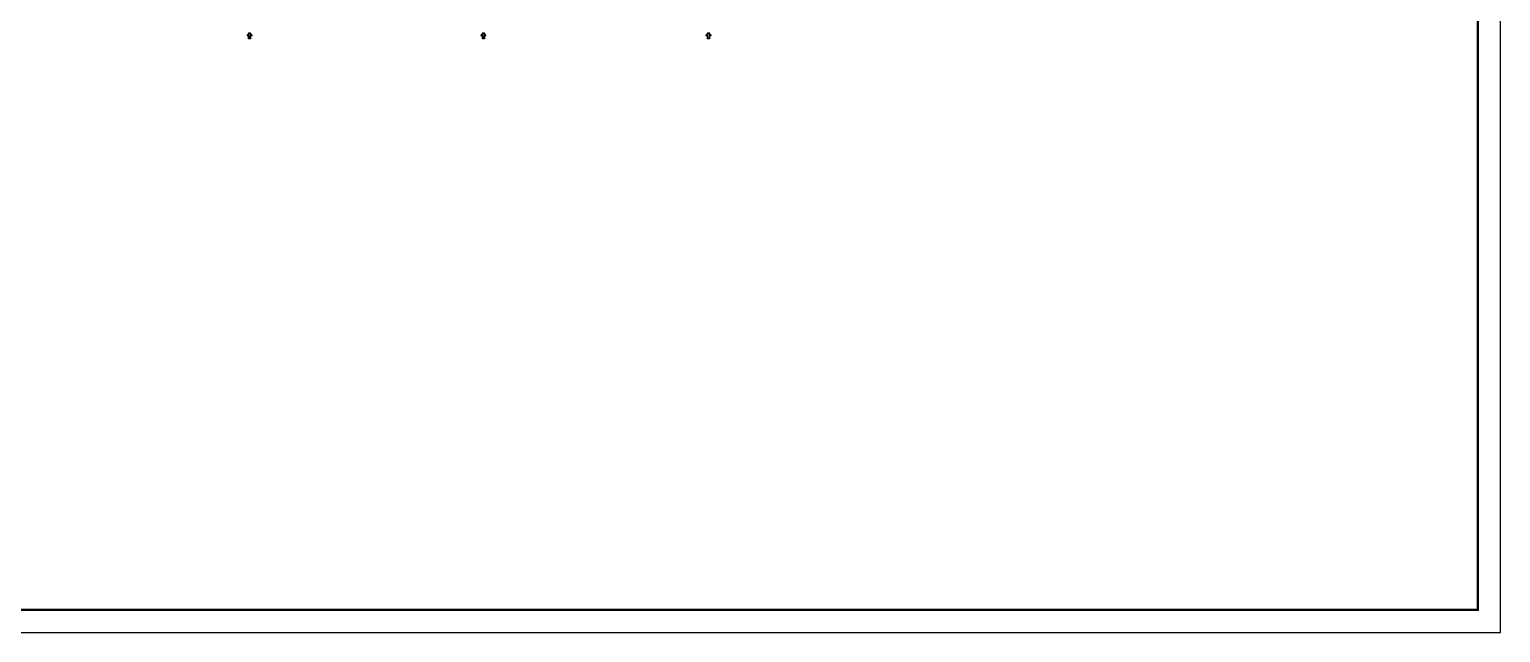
# Model space of a CAD drawing. Extents: x 196430 to 818205, y 904526 to 1974626.
# Drawn here: x 721314 to 818205, y 1439576 to 1479330 of the extents above; entities that cross this region are included whole.
import ezdxf

# ---------------------------------------------------------------- set-up
doc = ezdxf.new("R2010")
doc.units = 0
doc.header["$LTSCALE"] = 1000
doc.header["$MEASUREMENT"] = 0
for name, color, linetype in [('arch', 8, 'Continuous'), ('arch-1#教学楼$0$0-消防', 8, 'Continuous'), ('arch-1#教学楼$0$_0', 8, 'Continuous'), ('FRAME', 7, 'Continuous')]:
    doc.layers.add(name, color=color, linetype=linetype)
doc.layers.add('arch-1#教学楼$0$PUB_TITLE', color=8, linetype='Continuous', lineweight=25)
doc.layers.add('PUB_TITLE', color=4, linetype='Continuous', lineweight=25)

# ---------------------------------------------------------------- blocks, each defined once
blk = doc.blocks.new('arch-1#教学楼$0$平面标识')
at = {"layer": 'arch-1#教学楼$0$0-消防', "ltscale": 3}
blk.add_lwpolyline([(0, 422), (-168, 199), (-68, 199), (-68, 0), (68, 0), (68, 199), (168, 199), (0, 422)], dxfattribs=at)
blk.add_lwpolyline([(0, 372), (-108, 229), (-38, 229), (-38, 30), (38, 30), (38, 229), (108, 229)], close=True, dxfattribs=at)
blk = doc.blocks.new('arch-1#教学楼$0$xfjy')
at = {"layer": 'arch-1#教学楼$0$0-消防', "xscale": -1, "rotation": 359.9999999999931}
for p in [(5289129, 871783), (5304526, 871783), (5319353, 871783)]:
    blk.add_blockref('arch-1#教学楼$0$平面标识', p, dxfattribs=at)
blk = doc.blocks.new('arch-1#教学楼')
at = {"layer": 'arch-1#教学楼$0$PUB_TITLE'}
blk.add_lwpolyline([(5245367, 478368), (5371517, 478368), (5371517, 656718), (5245367, 656718)], close=True, dxfattribs=at)
at = {"layer": 'arch-1#教学楼$0$_0'}
blk.add_blockref('arch-1#教学楼$0$xfjy', (0, -354287), dxfattribs=at)
blk = doc.blocks.new('A0')
at = {"layer": 'PUB_TITLE', "color": 0}
blk.add_lwpolyline([(432928, 416554), (559078, 416554), (559078, 594904), (432928, 594904)], close=True, dxfattribs=at)
at = {"layer": 'PUB_TITLE', "color": 0, "const_width": 150}
blk.add_lwpolyline([(434428, 418054), (557578, 418054), (557578, 591154), (434428, 591154)], close=True, dxfattribs=at)

msp = doc.modelspace()

# ---------------------------------------------------------------- block references
at = {"layer": 'arch'}
msp.add_blockref('arch-1#教学楼', (-4553312, 961208), dxfattribs=at)
at = {"layer": 'FRAME'}
msp.add_blockref('A0', (259127, 1023022), dxfattribs=at)

doc.saveas('drawing.dxf')
